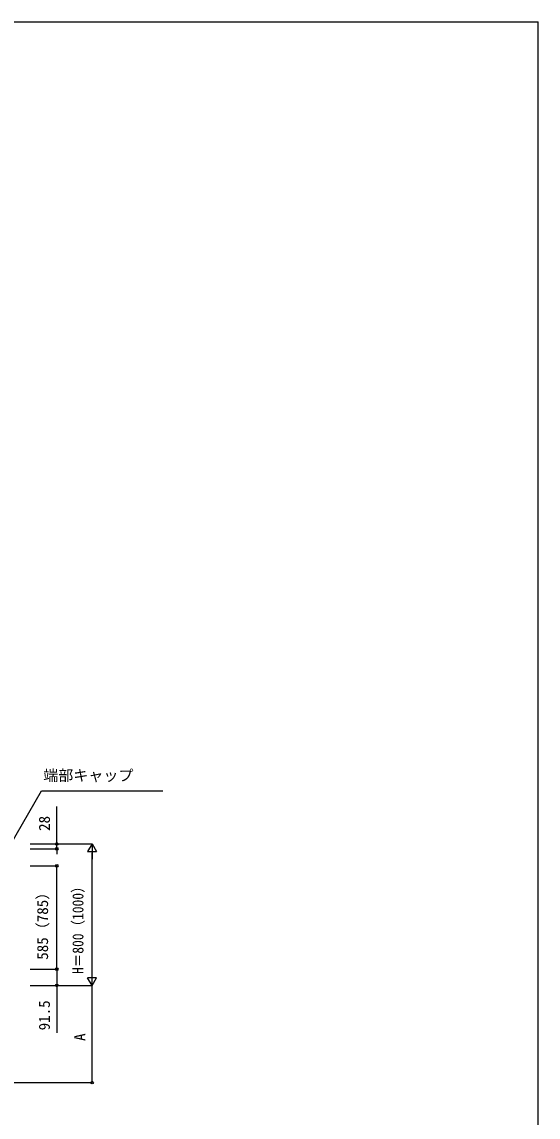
# Model space of a CAD drawing. Units: millimetres, scale not verified. Extents: x -4375 to 4375, y -6498 to 6472.
# Drawn here: x 1455 to 4375, y 57 to 6252 of the extents above; entities that cross this region are included whole.
import ezdxf
from ezdxf.enums import TextEntityAlignment as Align

# ---------------------------------------------------------------- set-up
doc = ezdxf.new("R2010")
doc.units = ezdxf.units.MM
doc.header["$LTSCALE"] = 30
for name, color, linetype in [('0-2_YKK_A1', 4, 'Continuous'), ('0-3_YKK_D', 6, 'Continuous'), ('0-4_YKK_ZWAK', 7, 'Continuous')]:
    doc.layers.add(name, color=color, linetype=linetype)
doc.styles.add('ＭＳ ゴシック', font='')
doc.styles.get('ＭＳ ゴシック').set_extended_font_data('MS Gothic')

msp = doc.modelspace()

# ---------------------------------------------------------------- linework, layer by layer
at = {"layer": '0-2_YKK_A1'}
msp.add_line((-1398, 251.6), (1602, 251.6), dxfattribs=at)
at = {"layer": '0-3_YKK_D'}
for p, q in [((1652, 1601.6), (1652, 1813.16)), ((1502, 1601.6), (1653, 1601.6)), ((1502, 1601.6), (1853, 1601.6)), ((1502, 1573.6), (1653, 1573.6)), ((1652, 1573.6), (1652, 1601.6)), ((1652, 1573.6), (1652, 1543.6)), ((1852, 1601.6), (1827, 1558.3)), ((1827, 1558.3), (1877, 1558.3)), ((1852, 1601.6), (1877, 1558.3)), ((1852, 1601.6), (1852, 1515)), ((1852, 851.6), (1852, 1551.6)), ((1502, 1478.1), (1653, 1478.1)), ((1652, 893.1), (1652, 1478.1)), ((1502, 893.1), (1653, 893.1)), ((1502, 893.1), (1653, 893.1)), ((1852, 801.6), (1852, 888.2)), ((1852, 801.6), (1827, 844.9)), ((1877, 844.9), (1827, 844.9)), ((1852, 801.6), (1877, 844.9)), ((1502, 801.6), (1653, 801.6)), ((1502, 801.6), (1853, 801.6)), ((1502, 801.6), (1853, 801.6)), ((1852, 251.6), (1852, 801.6)), ((1603, 251.6), (1853, 251.6))]:
    msp.add_line(p, q, dxfattribs=at)
for points in [[(1386.64, 1590.46), (1566.28, 1901.6), (2251.99, 1901.6)], [(1652, 893.1), (1652, 801.6), (1652, 534.07)]]:
    msp.add_lwpolyline(points, dxfattribs=at)
for centre in [(1652, 1601.6), (1652, 1573.6), (1652, 1478.1), (1652, 893.1), (1652, 893.1), (1652, 801.6), (1852, 251.6)]:
    msp.add_circle(centre, 7.5, dxfattribs=at)
at = {"layer": '0-4_YKK_ZWAK'}
msp.add_line((-4375, 6251.6), (4375, 6251.6), dxfattribs=at)
msp.add_lwpolyline([(-4375, -6498.4), (4375, -6498.4), (4375, 6251.6)], dxfattribs=at)

# ---------------------------------------------------------------- texts
at = {"layer": '0-3_YKK_D', "style": 'ＭＳ ゴシック'}
msp.add_text('端部キャップ', height=62.32, dxfattribs=at).set_placement((1575.96, 1939.4), align=Align.BOTTOM_LEFT)
for s, p in [('28', (1632, 1675.32)), ('585（785）', (1621.86, 946.54)), ('91.5', (1632, 547.31)), ('A', (1832, 487.48))]:
    msp.add_text(s, height=62.32, rotation=90, dxfattribs=at).set_placement(p, align=Align.BOTTOM_LEFT)
at = {"layer": '0-3_YKK_D', "style": 'ＭＳ ゴシック', "width": 0.9}
msp.add_text('H＝800（1000）', height=62.32, rotation=90, dxfattribs=at).set_placement((1821.86, 866.26), align=Align.BOTTOM_LEFT)

doc.saveas('drawing.dxf')
